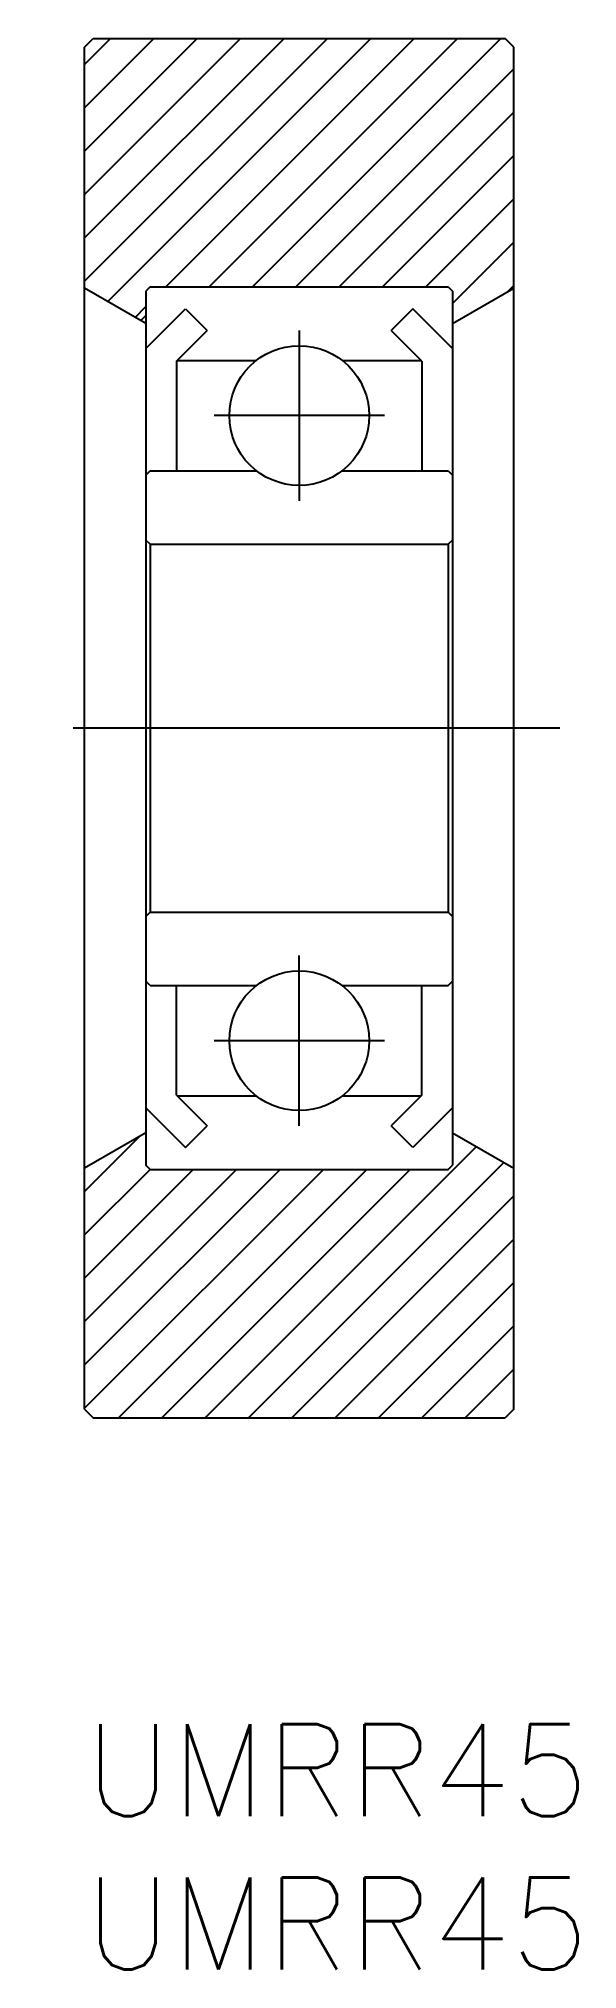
# Model space of a CAD drawing. Extents: x -1.5 to 16.1, y -8 to 55.
import ezdxf

# ---------------------------------------------------------------- set-up
doc = ezdxf.new("R2010")
doc.units = 0
doc.header["$LTSCALE"] = 0.5
doc.linetypes.add('CENTER', pattern=[50.8, 31.75, -6.35, 6.35, -6.35])
for name, color, linetype in [('MSM_CENTER', 1, 'CENTER'), ('MSM_CONTINUOUS', 7, 'CONTINUOUS'), ('MSM_NARROW', 5, 'CONTINUOUS'), ('MSM_PART_NUMBER', 7, 'CONTINUOUS')]:
    doc.layers.add(name, color=color, linetype=linetype)
doc.styles.get("Standard").update_dxf_attribs({"font": 'txt.shx', "height": 3, "bigfont": 'bigfont.shx'})

# ---------------------------------------------------------------- blocks, each defined once
blk = doc.blocks.new('*U3')
at = {"layer": 'MSM_PART_NUMBER'}
blk.add_text('UMRR45', height=3, dxfattribs=at).set_placement((0, -3))
blk = doc.blocks.new('*U4')
at = {"layer": 'MSM_PART_NUMBER'}
blk.add_text('UMRR45', height=3, dxfattribs=at).set_placement((0, -8))

msp = doc.modelspace()

# ---------------------------------------------------------------- linework, layer by layer
at = {"layer": 'MSM_CENTER'}
for p, q in [((7, 45.48), (7, 39.92)), ((9.78, 42.7), (4.22, 42.7)), ((15.5, 32.5), (-1.5, 32.5)), ((7, 19.52), (7, 25.08)), ((9.78, 22.3), (4.22, 22.3))]:
    msp.add_line(p, q, dxfattribs=at)
at = {"layer": 'MSM_CONTINUOUS'}
for p, q in [((0, 54.72), (0.28, 55)), ((0.28, 55), (13.72, 55)), ((14, 54.72), (13.72, 55)), ((0, 10.28), (0, 54.72)), ((14, 10.28), (14, 54.72)), ((2, 45.7), (0, 46.855)), ((2.14, 46.9), (2, 46.76)), ((2, 46.76), (2, 18.24)), ((2.14, 46.9), (11.86, 46.9)), ((11.86, 46.9), (12, 46.76)), ((12, 45.7), (14, 46.855)), ((12, 46.76), (12, 18.24)), ((2, 44.89), (3.293, 46.183)), ((3.293, 46.183), (4, 45.476)), ((10.707, 46.183), (10, 45.476)), ((12, 44.89), (10.707, 46.183)), ((3, 44.476), (4, 45.476)), ((11, 44.476), (10, 45.476)), ((3, 44.476), (3, 40.9)), ((3.024, 44.5), (5.601, 44.5)), ((8.399, 44.5), (10.976, 44.5)), ((11, 44.476), (11, 40.9)), ((2.14, 40.9), (2, 40.76)), ((2.14, 40.9), (5.601, 40.9)), ((8.399, 40.9), (11.86, 40.9)), ((11.86, 40.9), (12, 40.76)), ((2.14, 38.5), (2, 38.64)), ((2.14, 38.5), (11.86, 38.5)), ((2.14, 38.5), (2.14, 26.5)), ((12, 38.64), (11.86, 38.5)), ((11.86, 38.5), (11.86, 26.5)), ((2.14, 26.5), (2, 26.36)), ((2.14, 26.5), (11.86, 26.5)), ((11.86, 26.5), (12, 26.36)), ((2.14, 24.1), (2, 24.24)), ((2.14, 24.1), (5.601, 24.1)), ((3, 20.524), (3, 24.1)), ((8.399, 24.1), (11.86, 24.1)), ((11, 20.524), (11, 24.1)), ((11.86, 24.1), (12, 24.24)), ((3, 20.524), (4, 19.524)), ((3.024, 20.5), (5.601, 20.5)), ((8.399, 20.5), (10.976, 20.5)), ((11, 20.524), (10, 19.524)), ((2, 20.11), (3.293, 18.817)), ((12, 20.11), (10.707, 18.817)), ((2, 19.3), (0, 18.145)), ((3.293, 18.817), (4, 19.524)), ((10.707, 18.817), (10, 19.524)), ((12, 19.3), (14, 18.145)), ((2.14, 18.1), (2, 18.24)), ((2.14, 18.1), (11.86, 18.1)), ((11.86, 18.1), (12, 18.24)), ((0, 10.28), (0.28, 10)), ((14, 10.28), (13.72, 10)), ((0.28, 10), (13.72, 10))]:
    msp.add_line(p, q, dxfattribs=at)
for centre in [(7, 42.7), (7, 22.3)]:
    msp.add_circle(centre, 2.28, dxfattribs=at)
at = {"layer": 'MSM_NARROW'}
for p, q in [((0, 47.082), (7.918, 55)), ((0, 48.497), (6.503, 55)), ((0, 49.911), (5.089, 55)), ((0, 51.325), (3.675, 55)), ((0, 52.739), (2.261, 55)), ((0, 54.153), (0.847, 55)), ((0.752, 46.42), (9.332, 55)), ((2.646, 46.9), (10.746, 55)), ((4.06, 46.9), (12.16, 55)), ((5.474, 46.9), (13.574, 55)), ((6.889, 46.9), (14, 54.011)), ((8.303, 46.9), (14, 52.597)), ((9.717, 46.9), (14, 51.183)), ((11.131, 46.9), (14, 49.769)), ((12, 46.355), (14, 48.355)), ((13.797, 46.738), (14, 46.94)), ((1.649, 45.903), (2, 46.254)), ((1.829, 45.799), (2, 45.97)), ((0, 17.384), (1.801, 19.185)), ((3.93, 10), (12.78, 18.85)), ((5.344, 10), (13.676, 18.332)), ((0, 15.97), (2.135, 18.105)), ((0, 10.313), (7.787, 18.1)), ((0, 11.727), (6.373, 18.1)), ((0, 13.141), (4.959, 18.1)), ((0, 14.556), (3.544, 18.1)), ((1.101, 10), (9.201, 18.1)), ((2.516, 10), (10.616, 18.1)), ((6.758, 10), (14, 17.242)), ((8.172, 10), (14, 15.828)), ((9.587, 10), (14, 14.413)), ((11.001, 10), (14, 12.999)), ((12.415, 10), (14, 11.585))]:
    msp.add_line(p, q, dxfattribs=at)

# ---------------------------------------------------------------- block references
at = {"layer": 'MSM_CONTINUOUS'}
for name in ['*U3', '*U4']:
    msp.add_blockref(name, (0, 0), dxfattribs=at)

doc.saveas('drawing.dxf')
